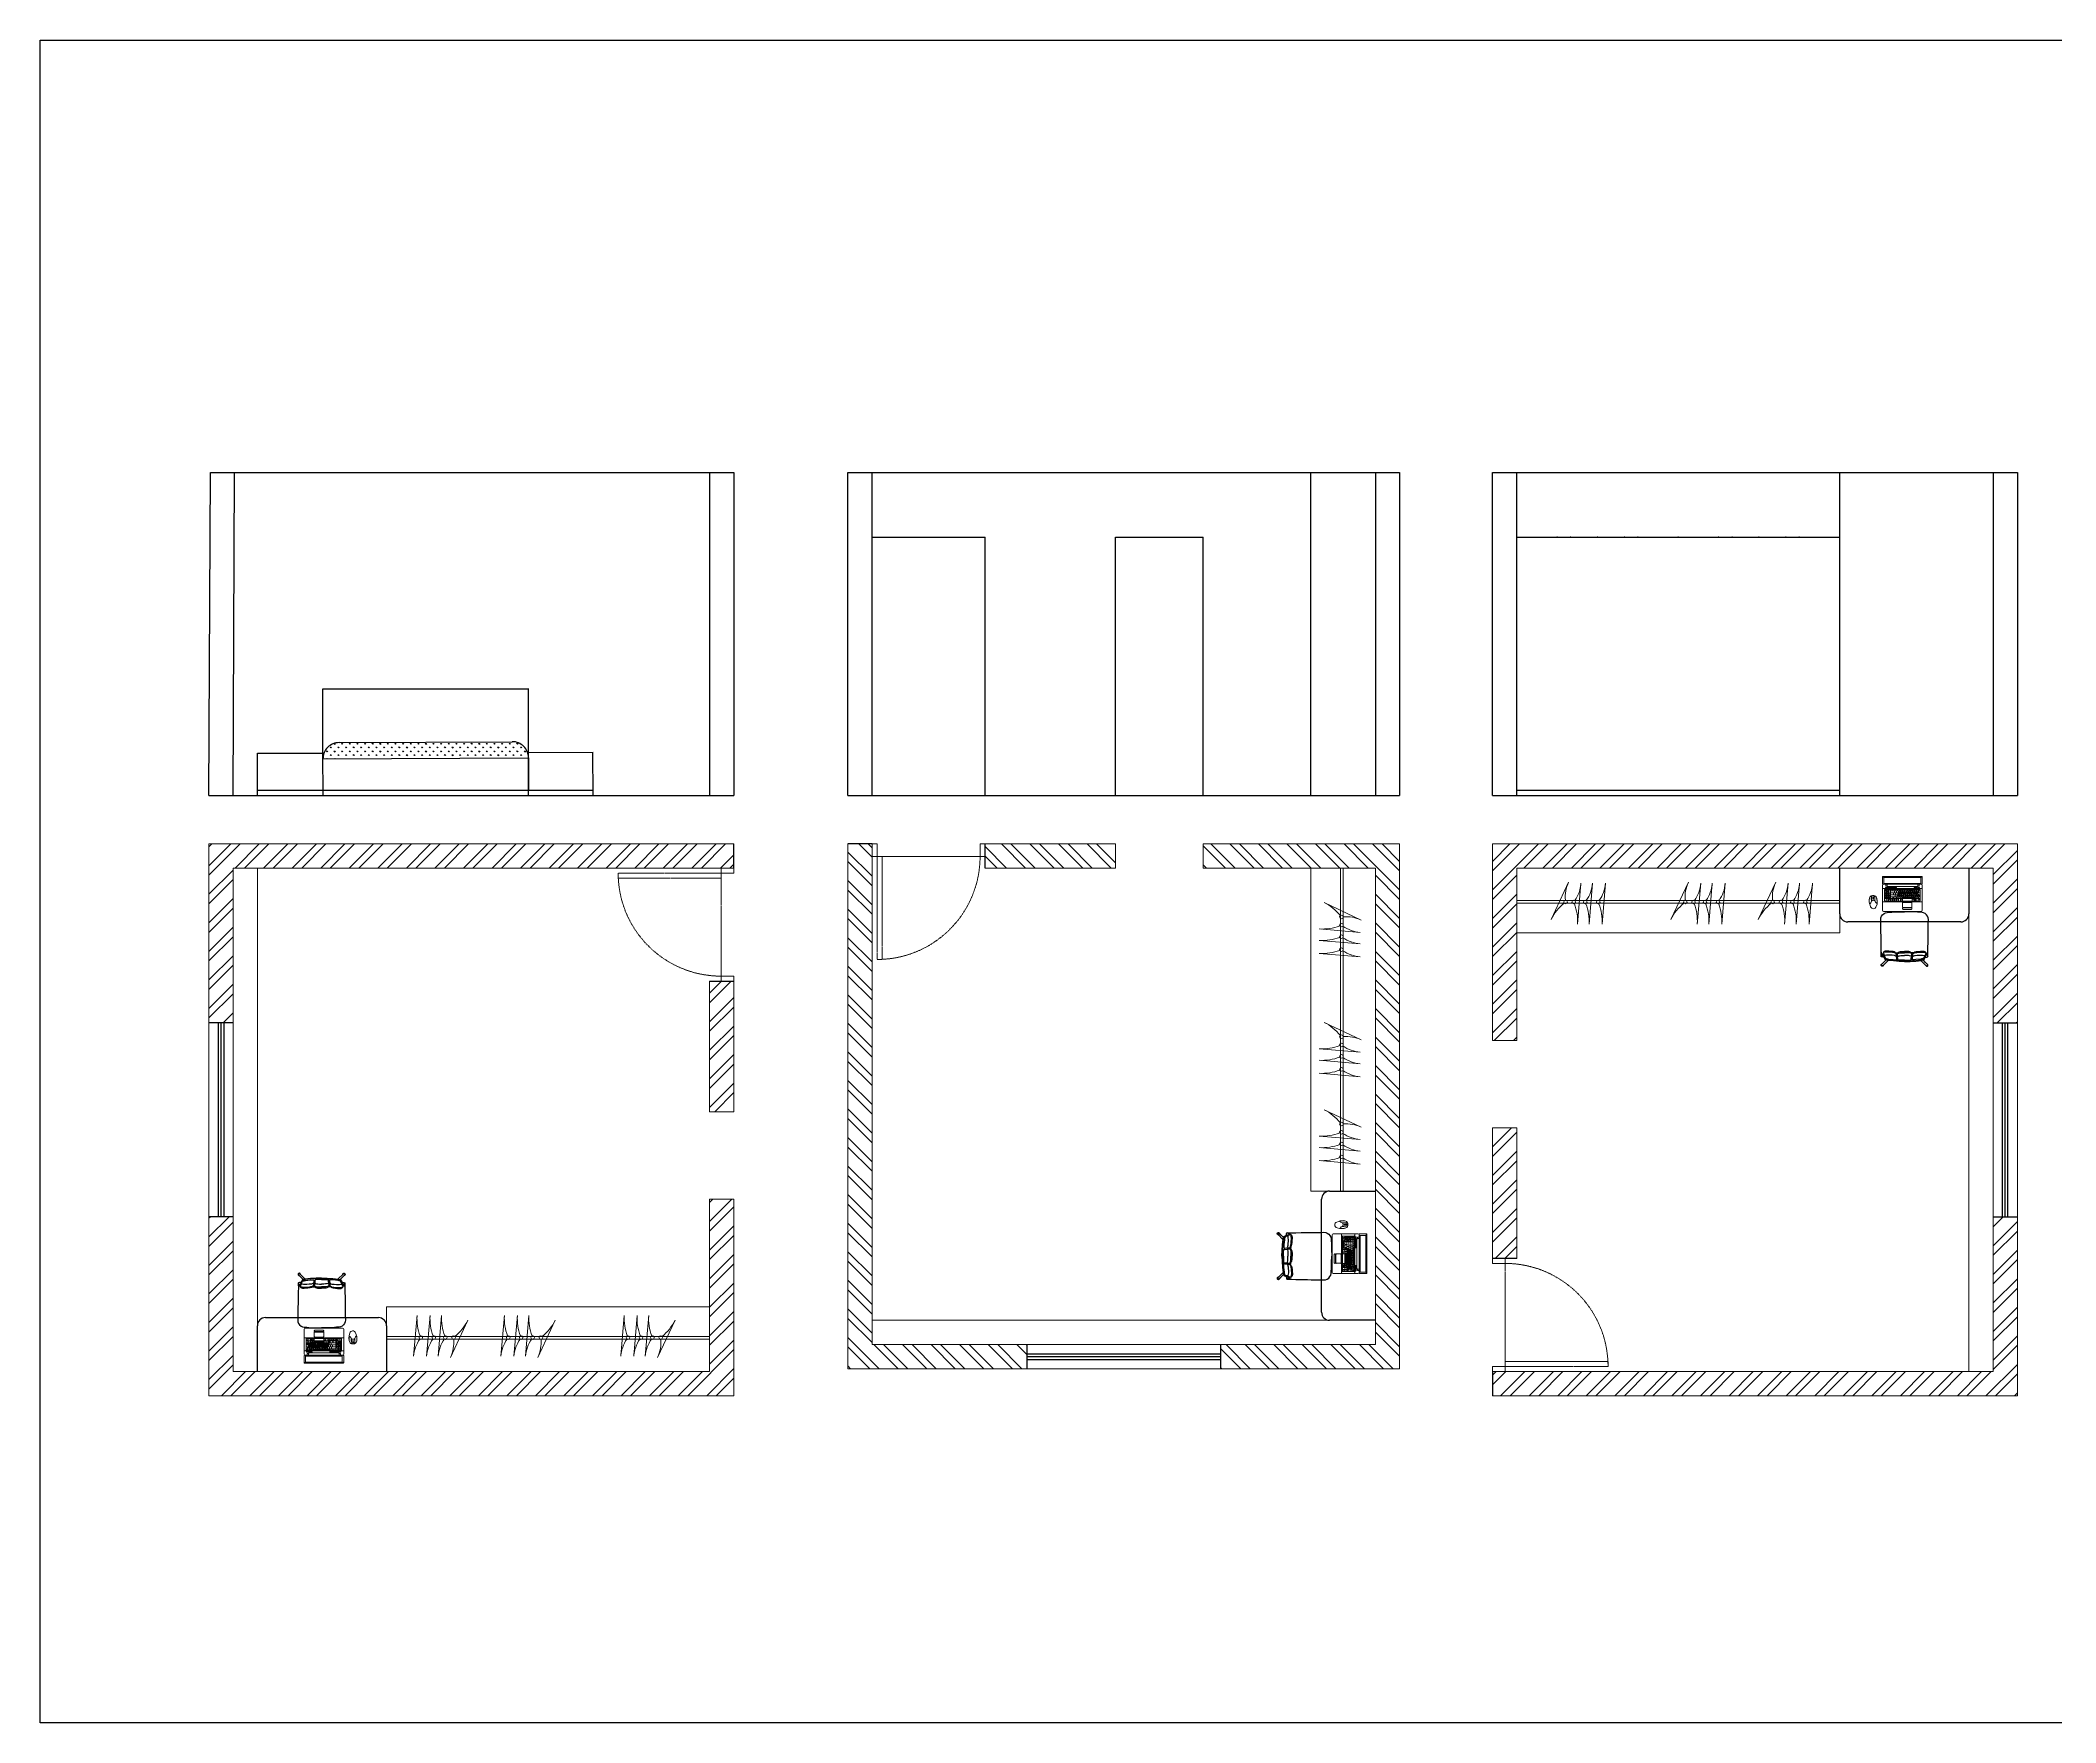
# Model space of a CAD drawing. Header units: inches. Extents: x 213 to 17763, y -4830 to 1802.
# Drawn here: x 16312 to 17061, y -4222 to -3596 of the extents above; entities that cross this region are included whole.
import ezdxf
from ezdxf.enums import TextEntityAlignment as Align

# ---------------------------------------------------------------- set-up
doc = ezdxf.new("R2010")
doc.units = ezdxf.units.IN
doc.header["$MEASUREMENT"] = 0
doc.linetypes.add('DASHED2', pattern=[0.375, 0.25, -0.125])
doc.linetypes.add('HIDDEN', pattern=[0.375, 0.25, -0.125])
for name, color, linetype in [('.', 30, 'Continuous'), ('A-Door-Frame', 1, 'Continuous'), ('A-Door-Swing', 8, 'HIDDEN'), ('IEL-HATCH-002', 7, 'Continuous'), ('line_cad-block.com', 250, 'Continuous')]:
    doc.layers.add(name, color=color, linetype=linetype)
doc.layers.add('Furniture', color=251, linetype='Continuous', lineweight=18)
doc.layers.add('ROD', color=7, linetype='Continuous', lineweight=9)
doc.styles.add('Romand', font='romand.shx', dxfattribs={"bigfont": '@extfont2.shx'})
pattern_1 = [(45, (-10.873, -179.025), (-5.303301, 5.303301), []), (45, (-7.3376, -179.025), (-5.303301, 5.303301), [])]
pattern_2 = [(135, (12896.5, -20476.025), (-5.303301, -5.303301), []), (135, (12896.5, -20472.489), (-5.303301, -5.303301), [])]
pattern_3 = [(225, (33433, -7816.025), (5.303301, -5.303301), []), (225, (33429.4645, -7816.025), (5.303301, -5.303301), [])]

# ---------------------------------------------------------------- blocks, each defined once
blk = doc.blocks.new('laptop_top')
at = {"color": 0, "linetype": 'ByBlock', "lineweight": -2}
for p, q in [((-167, 219), (-167, 9)), ((-167, 192), (167, 192)), ((-151, 91), (-151, 182)), ((149, 174), (-151, 174)), ((-148, 185), (146, 185)), ((-142, 213), (-142, 228)), ((-130, 213), (-142, 213)), ((-138, 201), (-138, 198)), ((-138, 174), (-138, 157)), ((-136, 185), (-136, 174)), ((-130, 213), (-130, 228)), ((-121, 185), (-121, 174)), ((-121, 174), (-121, 157)), ((-107, 185), (-107, 174)), ((-104, 174), (-104, 157)), ((-91, 185), (-91, 174)), ((-87, 174), (-87, 157)), ((-77, 185), (-77, 174)), ((-70, 174), (-70, 157)), ((-63, 185), (-63, 174)), ((-53, 174), (-53, 157)), ((-48, 185), (-48, 174)), ((-36, 174), (-36, 157)), ((-33, 185), (-33, 174)), ((-19, 185), (-19, 174)), ((-19, 174), (-19, 157)), ((-4, 185), (-4, 174)), ((-2, 174), (-2, 157)), ((11, 185), (11, 174)), ((14, 174), (14, 157)), ((26, 185), (26, 174)), ((31, 174), (31, 157)), ((40, 185), (40, 174)), ((48, 174), (48, 157)), ((54, 185), (54, 174)), ((63, 202), (63, 195)), ((65, 174), (65, 157)), ((69, 185), (69, 174)), ((84, 185), (84, 174)), ((99, 185), (99, 87)), ((116, 185), (116, 87)), ((128, 213), (128, 228)), ((139, 213), (128, 213)), ((133, 185), (133, 107)), ((139, 213), (139, 228)), ((149, 182), (149, 91)), ((167, 219), (167, 9)), ((-167, 80), (167, 80)), ((158, 0), (-158, 0)), ((149, 157), (-151, 157)), ((149, 140), (-151, 140)), ((149, 123), (-151, 123)), ((149, 107), (-151, 107)), ((146, 87), (-148, 87)), ((-134, 107), (-134, 87)), ((-130, 157), (-130, 140)), ((-125, 140), (-125, 123)), ((-117, 123), (-117, 107)), ((-117, 107), (-117, 87)), ((-113, 157), (-113, 140)), ((-108, 140), (-108, 123)), ((-100, 123), (-100, 107)), ((-100, 107), (-100, 87)), ((-96, 157), (-96, 140)), ((-91, 140), (-91, 123)), ((-83, 123), (-83, 107)), ((-83, 107), (-83, 87)), ((-81, 37), (-81, 71)), ((-81, 25), (-81, 22)), ((-79, 157), (-79, 140)), ((-77, 75), (-6, 75)), ((-77, 32), (-6, 32)), ((-77, 29), (-6, 29)), ((-77, 17), (-6, 17)), ((-74, 140), (-74, 123)), ((-66, 123), (-66, 107)), ((-62, 157), (-62, 140)), ((-57, 140), (-57, 123)), ((-49, 123), (-49, 107)), ((-45, 157), (-45, 140)), ((-40, 140), (-40, 123)), ((-32, 123), (-32, 107)), ((-28, 157), (-28, 140)), ((-23, 140), (-23, 123)), ((-15, 123), (-15, 107)), ((-11, 157), (-11, 140)), ((-6, 140), (-6, 123)), ((-2, 107), (-2, 87)), ((-1, 71), (-1, 37)), ((-1, 25), (-1, 22)), ((2, 123), (2, 107)), ((6, 157), (6, 140)), ((10, 140), (10, 123)), ((15, 107), (15, 87)), ((19, 123), (19, 107)), ((23, 157), (23, 140)), ((27, 140), (27, 123)), ((32, 107), (32, 87)), ((35, 123), (35, 107)), ((39, 157), (39, 140)), ((44, 140), (44, 123)), ((49, 107), (49, 87)), ((49, 97), (99, 97)), ((52, 123), (52, 107)), ((56, 157), (56, 140)), ((61, 140), (61, 123)), ((66, 107), (66, 87)), ((73, 157), (73, 140)), ((82, 107), (82, 87))]:
    blk.add_line(p, q, dxfattribs=at)
for points in [[(-167, 231), (-167, 291)], [(-161, 294), (161, 294)], [(161, 288), (-161, 288)], [(161, 228), (-161, 228)], [(155, 236), (-155, 236)], [(-124, 209), (122, 209)], [(167, 291), (167, 231)]]:
    blk.add_lwpolyline(points, dxfattribs=at)
for points in [[(-155, 285), (-155, 234), (155, 234), (155, 285), (-155, 285)], [(37, 130), (35, 134), (35, 130), (34, 130), (34, 134), (37, 130), (37, 134), (37, 134), (37, 130)], [(35, 135), (35, 135), (35, 135), (36, 135), (37, 135), (37, 135), (37, 135), (37, 134), (36, 134), (35, 135), (35, 135), (35, 135), (35, 135)]]:
    blk.add_lwpolyline(points, close=True, dxfattribs=at)
for points in [[(-144, 202), (-133, 202, -0.414214), (-130, 199), (-130, 198, -0.414214), (-133, 195), (-144, 195, -0.414214), (-146, 198), (-146, 199, -0.414214)], [(-124, 202), (-101, 202, -0.414214), (-100, 200), (-100, 200, -0.414214), (-101, 199), (-124, 199, -0.414214), (-125, 200), (-125, 200, -0.414214)], [(-124, 198), (-101, 198, -0.414214), (-100, 196), (-100, 196, -0.414214), (-101, 195), (-124, 195, -0.414214), (-125, 196), (-125, 196, -0.414214)], [(52, 202), (92, 202, -0.414214), (95, 199), (95, 198, -0.414214), (92, 195), (52, 195, -0.414214), (49, 198), (49, 199, -0.414214)], [(99, 202), (123, 202, -0.414214), (124, 200), (124, 200, -0.414214), (123, 199), (99, 199, -0.414214), (98, 200), (98, 200, -0.414214)], [(99, 198), (123, 198, -0.414214), (124, 196), (124, 196, -0.414214), (123, 195), (99, 195, -0.414214), (98, 196), (98, 196, -0.414214)], [(129, 202), (140, 202, -0.414214), (143, 199), (143, 198, -0.414214), (140, 195), (129, 195, -0.414214), (126, 198), (126, 199, -0.414214)], [(-108, 98, 0.301668), (-112, 98), (-114, 94, -0.301668), (-109, 94)], [(-107, 102, 0.301668), (-111, 102), (-112, 99, -0.301668), (-108, 98)], [(-104, 97, -0.279065), (-108, 97), (-109, 94, 0.279065), (-105, 93)], [(-102, 101, -0.279065), (-107, 102), (-108, 98, 0.279065), (-104, 98)]]:
    blk.add_lwpolyline(points, format="xyb", close=True, dxfattribs=at)
for points, format in [([(-130, 213, 0.381204), (-124, 209, -0.067107)], "xyb"), ([(76, 202, -0.414214), (78, 199), (78, 198, -0.414214), (76, 195)], "xyb"), ([(128, 213, -0.381204), (122, 209, 0.067107)], "xyb"), ([(-132, 153, 0.445, 0.445, 0), (-136, 153, 3.56, 0, 0), (-140, 153, 0, 0, 0)], "xyseb"), ([(-140, 145, 0.445, 0.445, 0), (-135, 145, 3.56, 0, 0), (-132, 145, 0, 0, 0)], "xyseb"), ([(-133, 115), (-133, 110, -0.414214), (-133, 110), (-135, 110, -0.414214), (-135, 110), (-135, 115), (-137, 115, -0.606815), (-137, 116), (-134, 120, -0.520567), (-134, 120), (-130, 116, -0.606815), (-131, 115), (-133, 115)], "xyb"), ([(60, 92, 0.312, 0.312, 0), (57, 92, 2.49, 0, 0), (55, 92, 0, 0, 0)], "xyseb"), ([(83, 166, 0.89, 0.89, 0), (76, 166, 2.67, 0, 0), (71, 166, 0, 0, 0)], "xyseb"), ([(82, 137, 0.89, 0.89, 0), (82, 130, 0.89, 0.89, 0), (76, 130, 3.56, 0, 0), (71, 130, 0, 0, 0)], "xyseb"), ([(76, 115), (76, 110, -0.414214), (76, 110), (75, 110, -0.414214), (75, 110), (75, 115), (72, 115, -0.606815), (72, 116), (75, 120, -0.520567), (76, 120), (79, 116, -0.606815), (79, 115), (76, 115)], "xyb"), ([(74, 99, 0.312, 0.312, 0), (74, 102, 2.49, 0, 0), (74, 105, 0, 0, 0)], "xyseb"), ([(74, 94, 0.312, 0.312, 0), (74, 91, 2.49, 0, 0), (74, 89, 0, 0, 0)], "xyseb"), ([(88, 92, 0.312, 0.312, 0), (91, 92, 2.49, 0, 0), (93, 92, 0, 0, 0)], "xyseb")]:
    blk.add_lwpolyline(points, format=format, dxfattribs=at)
at = {"color": 0, "linetype": 'ByBlock', "lineweight": -2, "const_width": 0.445}
for points in [[(-140, 151), (-140, 155)], [(-132, 143), (-132, 147)]]:
    blk.add_lwpolyline(points, dxfattribs=at)
at = {"color": 0, "linetype": 'ByBlock', "lineweight": -2}
blk.add_circle((-138, 198), 1.38, dxfattribs=at)
for centre, radius, start, end in [((-158, 219), 8.9, 90, 180), ((-148, 182), 3.56, 90, 180), ((146, 182), 3.56, 0, 90), ((158, 219), 8.9, 0, 90), ((-158, 9), 8.9, 180, 270), ((-148, 91), 3.56, 180, 270), ((-77, 71), 4.45, 90, 180), ((-77, 37), 4.45, 180, 270), ((-77, 25), 4.45, 90, 180), ((-77, 22), 4.45, 180, 270), ((-6, 71), 4.45, 0, 90), ((-6, 37), 4.45, 270, 0), ((-6, 25), 4.45, 0, 90), ((-6, 22), 4.45, 270, 0), ((146, 91), 3.56, 270, 0), ((158, 9), 8.9, 270, 0)]:
    blk.add_arc(centre, radius, start, end, dxfattribs=at)
for centre, major_axis, start_param, end_param in [((-161, 291), (6.23, 0), 1.570796, 3.141593), ((-161, 285), (6.23, 0), 1.570796, 3.141593), ((-161, 231), (-6.23, 0), 0, 1.570796), ((161, 291), (-6.23, 0), 3.141593, 4.712389), ((161, 285), (-6.23, 0), 3.141593, 4.712389)]:
    blk.add_ellipse(centre, major_axis=major_axis, ratio=0.5, start_param=start_param, end_param=end_param, dxfattribs=at)
at = {"color": 0, "linetype": 'ByBlock', "lineweight": -2, "extrusion": (0, 0, -1)}
blk.add_ellipse((161, 231), major_axis=(6.23, 0), ratio=0.5, start_param=0, end_param=1.570796, dxfattribs=at)
at = {"color": 0, "linetype": 'ByBlock', "lineweight": -2, "style": 'Romand'}
for s, height, p in [('Esc', 3.56, (-149, 182)), ('F1', 3.12, (-119, 182)), ('F2', 3.12, (-105, 182)), ('F3', 3.12, (-89, 182)), ('F4', 3.12, (-75, 182)), ('F5', 3.12, (-61, 182)), ('F6', 3.12, (-46, 182)), ('F7', 3.12, (-31, 182)), ('F8', 3.12, (-17, 182)), ('F9', 3.12, (-2, 182)), ('F10', 3.12, (13, 182)), ('F11', 3.12, (28, 182)), ('F12', 3.12, (42, 182))]:
    blk.add_text(s, height=height, dxfattribs=at).set_placement(p, align=Align.MIDDLE_LEFT)
for s, height, p in [('/', 4.45, (124, 180)), ('*', 4.45, (141, 180)), ('Cap Lock', 3.12, (-138, 132)), ('Ctrl', 3.12, (-142, 98)), ('1', 4.45, (-129, 163)), ('Q', 4.45, (-121, 149)), ('A', 4.45, (-116, 132)), ('2', 4.45, (-112, 163)), ('Z', 4.45, (-108, 115)), ('W', 4.45, (-104, 149)), ('S', 4.45, (-99, 132)), ('3', 4.45, (-95, 163)), ('Alt', 3.12, (-91, 98)), ('X', 4.45, (-91, 115)), ('E', 4.45, (-87, 149)), ('D', 4.45, (-82, 132)), ('4', 4.45, (-79, 163)), ('C', 4.45, (-74, 115)), ('R', 4.45, (-70, 149)), ('F', 4.45, (-66, 132)), ('5', 4.45, (-62, 163)), ('V', 4.45, (-58, 115)), ('T', 4.45, (-53, 149)), ('G', 4.45, (-49, 132)), ('6', 4.45, (-45, 163)), ('B', 4.45, (-41, 115)), ('Y', 4.45, (-37, 149)), ('H', 4.45, (-32, 132)), ('7', 4.45, (-28, 163)), ('N', 4.45, (-24, 115)), ('U', 4.45, (-20, 149)), ('J', 4.45, (-15, 132)), ('8', 4.45, (-11, 163)), ('M', 4.45, (-7, 115)), ('I', 4.45, (-3, 149)), ('K', 4.45, (2, 132)), ('Alt', 3.12, (6, 98)), ('9', 4.45, (6, 163)), (',', 4.45, (10, 115)), ('O', 4.45, (14, 149)), ('L', 4.45, (19, 132)), ('0', 4.45, (23, 163)), ('.', 4.45, (27, 115)), ('P', 4.45, (31, 149)), ('Ctrl', 3.12, (40, 98)), ('-', 4.45, (44, 115)), ('7', 4.45, (107, 149)), ('4', 4.45, (107, 132)), ('1', 4.45, (107, 115)), ('0', 4.45, (107, 98)), ('.', 4.45, (107, 166)), ('+', 4.45, (124, 166)), ('8', 4.45, (124, 149)), ('5', 4.45, (124, 132)), ('2', 4.45, (124, 115)), ('Enter', 3.12, (133, 97)), ('-', 4.45, (141, 166)), ('9', 4.45, (141, 149)), ('6', 4.45, (141, 132)), ('3', 4.45, (141, 115))]:
    blk.add_text(s, height=height, dxfattribs=at).set_placement(p, align=Align.MIDDLE_CENTER)
blk = doc.blocks.new('98UYTFRD')
at = {"color": 0}
for p, q in [((16407, -3892), (16449, -3892)), ((16404, -3912), (16404, -3895)), ((16452, -3895), (16452, -3912))]:
    blk.add_line(p, q, dxfattribs=at)
at = {"color": 0, "lineweight": 9}
for points in [[(16439.65, -3901.77, -0.241004), (16438.49, -3901.36, -0.217003), (16438.4, -3897.76, -0.752527), (16440.5, -3897.66, -0.115399), (16441.01, -3900.1, -0.099122), (16440.76, -3901.25, -0.240483), (16439.65, -3901.77)], [(16439.18, -3901.75, -0.055019), (16438.96, -3900.97, -0.050601), (16438.91, -3900.24, 0.084687), (16438.87, -3899.76, 0.175899), (16438.35, -3898.99, 0.569307), (16438.1, -3899.09, 0.064428), (16438.11, -3900.12, 0.081238), (16438.49, -3901.36, 0.150456), (16439.18, -3901.75)], [(16440.04, -3901.72, 0.141108), (16440.12, -3900.21, -0.211379), (16440.21, -3899.75, -0.412702), (16438.87, -3899.76, -0.176997), (16438.99, -3900.27, 0.141094), (16439.22, -3901.76, 0.080592), (16439.65, -3901.77, 0.075205), (16440.04, -3901.72)], [(16439.43, -3900.69), (16439.47, -3901.3, 0.837339), (16439.69, -3901.25), (16439.66, -3900.55, 1), (16439.43, -3900.56)], [(16440.1, -3901.7, 0.071754), (16440.26, -3900.74, 0.043169), (16440.22, -3900.11, -0.269309), (16440.71, -3898.85, -0.36617), (16440.91, -3898.91, -0.160325), (16440.76, -3901.25, -0.150096), (16440.11, -3901.7)]]:
    blk.add_lwpolyline(points, format="xyb", close=True, dxfattribs=at)
at = {"color": 0}
for centre, start, end in [((16407, -3895), 90, 180), ((16449, -3895), 0, 90)]:
    blk.add_arc(centre, 3, start, end, dxfattribs=at)
at = {"layer": 'line_cad-block.com', "color": 0}
for points in [[(16420.1, -3875.99), (16420.05, -3875.92), (16419.96, -3875.76), (16419.89, -3875.65), (16419.79, -3875.57), (16419.66, -3875.53), (16419.53, -3875.53), (16419.41, -3875.57), (16419.3, -3875.65), (16419.23, -3875.75), (16419.19, -3875.88), (16419.19, -3876.02), (16419.23, -3876.13), (16419.3, -3876.24), (16419.44, -3876.32), (16419.62, -3876.43)], [(16421.82, -3877.71), (16419.83, -3875.72), (16419.71, -3875.64), (16419.64, -3875.62), (16419.54, -3875.62), (16419.47, -3875.65), (16419.37, -3875.72), (16419.31, -3875.8), (16419.27, -3875.89), (16419.28, -3875.98), (16419.3, -3876.08), (16419.35, -3876.16), (16420.06, -3876.87), (16421.03, -3877.87)], [(16427.89, -3877.29), (16425.82, -3877.34), (16423.75, -3877.48), (16421.69, -3877.73), (16421.33, -3877.79), (16421.01, -3877.87), (16420.76, -3877.95), (16420.62, -3878.03), (16420.5, -3878.27), (16419.86, -3879.86), (16419.79, -3879.98), (16419.71, -3880.01), (16419.66, -3879.98), (16419.59, -3879.82), (16419.45, -3879.48), (16419.37, -3879.29), (16419.27, -3879.08)], [(16427.89, -3877.44), (16425.83, -3877.51), (16423.77, -3877.65), (16421.72, -3877.88), (16421.5, -3877.91), (16421.23, -3877.97), (16421.05, -3878.02), (16420.87, -3878.06), (16420.71, -3878.14), (16420.63, -3878.25), (16420.51, -3878.54), (16419.91, -3879.93), (16419.73, -3880.23), (16419.65, -3880.2), (16419.32, -3879.51)], [(16424.9, -3877.92), (16424.97, -3877.95), (16425, -3878), (16424.97, -3878.4), (16424.89, -3879.22), (16424.65, -3879.33), (16424.43, -3879.42), (16424.11, -3879.52), (16423.97, -3879.55), (16423.25, -3879.63), (16422.42, -3879.67), (16421.7, -3879.67), (16421.2, -3879.64), (16420.59, -3879.53), (16420.41, -3879.5), (16420.4, -3879.49), (16420.47, -3879.27), (16420.69, -3878.63), (16420.74, -3878.54), (16420.82, -3878.48), (16421.06, -3878.37), (16421.4, -3878.27), (16421.6, -3878.23), (16421.84, -3878.18), (16423.65, -3878.02), (16424.26, -3877.97), (16424.9, -3877.92)], [(16427.89, -3877.81), (16425.49, -3877.86), (16425.47, -3877.91), (16425.44, -3877.97), (16425.41, -3878.35), (16425.3, -3879.17), (16425.33, -3879.22), (16425.41, -3879.25), (16425.58, -3879.3), (16426.04, -3879.44), (16426.47, -3879.49), (16427.06, -3879.52), (16427.89, -3879.52)], [(16427.88, -3877.44), (16429.95, -3877.51), (16432.01, -3877.66), (16434.06, -3877.88), (16434.28, -3877.92), (16434.54, -3877.98), (16434.73, -3878.02), (16434.91, -3878.07), (16435.06, -3878.15), (16435.15, -3878.26), (16435.26, -3878.55), (16435.86, -3879.94), (16436.04, -3880.24), (16436.12, -3880.21), (16436.45, -3879.53)], [(16427.89, -3877.81), (16430.28, -3877.86), (16430.31, -3877.91), (16430.34, -3877.97), (16430.37, -3878.36), (16430.47, -3879.17), (16430.44, -3879.22), (16430.37, -3879.25), (16430.19, -3879.31), (16429.73, -3879.44), (16429.31, -3879.49), (16428.71, -3879.52), (16427.88, -3879.52)], [(16427.89, -3877.29), (16429.96, -3877.34), (16432.03, -3877.49), (16434.09, -3877.73), (16434.45, -3877.8), (16434.77, -3877.88), (16435.01, -3877.96), (16435.15, -3878.04), (16435.27, -3878.28), (16435.91, -3879.87), (16435.98, -3879.99), (16436.06, -3880.02), (16436.11, -3879.99), (16436.18, -3879.83), (16436.32, -3879.49), (16436.4, -3879.3), (16436.51, -3879.09)], [(16430.88, -3877.93), (16430.81, -3877.96), (16430.78, -3878.01), (16430.8, -3878.4), (16430.89, -3879.22), (16431.13, -3879.33), (16431.34, -3879.43), (16431.67, -3879.53), (16431.8, -3879.56), (16432.52, -3879.63), (16433.36, -3879.68), (16434.08, -3879.68), (16434.58, -3879.65), (16435.18, -3879.54), (16435.37, -3879.51), (16435.37, -3879.5), (16435.3, -3879.28), (16435.08, -3878.64), (16435.03, -3878.55), (16434.95, -3878.49), (16434.72, -3878.38), (16434.37, -3878.28), (16434.17, -3878.24), (16433.93, -3878.19), (16432.13, -3878.02), (16431.51, -3877.98), (16430.88, -3877.93)], [(16433.96, -3877.72), (16435.95, -3875.73), (16436.07, -3875.65), (16436.14, -3875.63), (16436.24, -3875.63), (16436.31, -3875.66), (16436.41, -3875.73), (16436.47, -3875.81), (16436.51, -3875.9), (16436.5, -3875.99), (16436.48, -3876.09), (16436.42, -3876.17), (16435.72, -3876.88), (16434.75, -3877.87)], [(16435.67, -3876), (16435.73, -3875.93), (16435.82, -3875.77), (16435.88, -3875.66), (16435.99, -3875.58), (16436.11, -3875.54), (16436.25, -3875.54), (16436.37, -3875.58), (16436.48, -3875.66), (16436.55, -3875.76), (16436.59, -3875.89), (16436.58, -3876.03), (16436.55, -3876.14), (16436.47, -3876.25), (16436.34, -3876.33), (16436.16, -3876.44)], [(16419.57, -3880.02), (16419.41, -3880.09), (16419.36, -3880.3), (16419.31, -3880.48), (16419.24, -3880.93), (16419.21, -3882.47), (16419.18, -3884.41), (16419.12, -3886.8), (16419.09, -3888.13), (16419.09, -3889.73), (16419.08, -3891.57), (16419.03, -3892.87), (16419.1, -3893.53), (16419.33, -3894.13), (16419.7, -3894.66), (16420.25, -3895.13), (16420.8, -3895.4), (16421.41, -3895.53), (16422.34, -3895.59), (16423.12, -3895.65), (16425.51, -3895.75), (16427.88, -3895.79)], [(16419.27, -3879.08), (16419.25, -3879.07), (16419.24, -3879.09), (16419.23, -3879.39), (16419.23, -3879.62), (16419.23, -3879.74), (16419.24, -3880.88)], [(16419.32, -3879.51), (16419.3, -3879.51), (16419.3, -3879.51), (16419.27, -3879.54), (16419.25, -3879.58), (16419.23, -3880.01)], [(16420.29, -3878.84), (16419.9, -3878.92), (16419.68, -3878.97), (16419.25, -3879.07)], [(16424.69, -3879.31), (16424.77, -3879.31), (16424.86, -3879.31), (16424.89, -3879.32), (16424.87, -3879.48), (16424.86, -3879.6), (16424.83, -3879.77), (16424.82, -3879.89), (16424.79, -3880.06), (16424.77, -3880.23), (16424.76, -3880.25), (16424.57, -3880.36), (16424.39, -3880.42), (16424.27, -3880.5), (16423.71, -3880.62), (16423.34, -3880.68), (16422.34, -3880.75), (16421.64, -3880.79), (16421.24, -3880.79), (16420.6, -3880.74), (16420.42, -3880.7), (16420.03, -3880.59), (16419.95, -3880.56), (16420.05, -3880.33), (16420.17, -3879.96), (16420.3, -3879.63), (16420.35, -3879.51), (16420.45, -3879.34)], [(16424.76, -3880.25), (16424.65, -3880.39), (16424.39, -3880.63), (16424.07, -3880.84), (16423.63, -3880.98), (16422.78, -3881.06), (16422.03, -3881.11), (16421.43, -3881.16), (16420.91, -3881.16), (16420.69, -3881.11), (16420.49, -3881.04), (16420.31, -3880.96), (16420.19, -3880.85), (16420.07, -3880.73), (16419.99, -3880.62), (16419.97, -3880.57)], [(16424.56, -3880.53), (16425, -3880.51)], [(16425, -3880.51), (16425.08, -3880.51), (16425.24, -3880.55), (16425.51, -3880.65)], [(16425.56, -3879.3), (16425.42, -3879.29), (16425.32, -3879.3), (16425.29, -3879.31), (16425.27, -3879.42), (16425.25, -3879.58), (16425.21, -3879.83), (16425.19, -3880.02), (16425.16, -3880.23), (16425.72, -3880.45), (16426.24, -3880.53), (16427.89, -3880.58)], [(16425.16, -3880.23), (16425.52, -3880.67), (16425.67, -3880.77), (16425.94, -3880.92), (16426.32, -3881.01), (16426.6, -3881.05), (16426.78, -3881.06), (16427.89, -3881.06)], [(16436.21, -3880.03), (16436.36, -3880.1), (16436.42, -3880.31), (16436.46, -3880.49), (16436.53, -3880.94), (16436.56, -3882.48), (16436.59, -3884.42), (16436.64, -3886.81), (16436.67, -3888.14), (16436.67, -3889.74), (16436.68, -3891.58), (16436.73, -3892.88), (16436.66, -3893.54), (16436.43, -3894.14), (16436.06, -3894.67), (16435.5, -3895.14), (16434.95, -3895.4), (16434.35, -3895.53), (16433.41, -3895.6), (16432.63, -3895.65), (16430.25, -3895.75), (16427.88, -3895.79)], [(16430.21, -3879.3), (16430.36, -3879.29), (16430.45, -3879.3), (16430.49, -3879.31), (16430.51, -3879.43), (16430.53, -3879.58), (16430.56, -3879.83), (16430.58, -3880.02), (16430.62, -3880.23), (16430.06, -3880.45), (16429.53, -3880.53), (16427.89, -3880.58)], [(16430.62, -3880.23), (16430.26, -3880.67), (16430.11, -3880.78), (16429.84, -3880.92), (16429.46, -3881.01), (16429.17, -3881.05), (16428.99, -3881.06), (16427.89, -3881.06)], [(16430.77, -3880.51), (16430.69, -3880.51), (16430.54, -3880.55), (16430.27, -3880.65)], [(16431.22, -3880.53), (16430.77, -3880.51)], [(16431.08, -3879.31), (16431, -3879.31), (16430.92, -3879.31), (16430.88, -3879.33), (16430.9, -3879.49), (16430.92, -3879.6), (16430.94, -3879.78), (16430.96, -3879.89), (16430.98, -3880.06), (16431.01, -3880.23), (16431.01, -3880.26), (16431.2, -3880.36), (16431.38, -3880.43), (16431.51, -3880.5), (16432.07, -3880.63), (16432.43, -3880.68), (16433.43, -3880.76), (16434.13, -3880.79), (16434.53, -3880.79), (16435.17, -3880.75), (16435.36, -3880.71), (16435.75, -3880.6), (16435.83, -3880.57), (16435.72, -3880.34), (16435.6, -3879.97), (16435.47, -3879.64), (16435.43, -3879.52), (16435.33, -3879.35)], [(16431.01, -3880.26), (16431.12, -3880.4), (16431.38, -3880.63), (16431.71, -3880.84), (16432.15, -3880.98), (16432.99, -3881.06), (16433.74, -3881.12), (16434.34, -3881.17), (16434.86, -3881.16), (16435.09, -3881.12), (16435.28, -3881.05), (16435.46, -3880.97), (16435.59, -3880.86), (16435.7, -3880.74), (16435.78, -3880.63), (16435.8, -3880.58)], [(16435.49, -3878.85), (16435.88, -3878.93), (16436.1, -3878.98), (16436.52, -3879.08)], [(16436.45, -3879.53), (16436.48, -3879.53), (16436.48, -3879.53), (16436.51, -3879.55), (16436.52, -3879.59), (16436.55, -3880.02)], [(16436.51, -3879.09), (16436.53, -3879.09), (16436.53, -3879.1), (16436.54, -3879.4), (16436.55, -3879.63), (16436.55, -3879.75), (16436.53, -3880.89)]]:
    blk.add_lwpolyline(points, dxfattribs=at)
at = {"color": 0, "lineweight": 9, "xscale": -0.044059898217101, "yscale": 0.044059898217101, "zscale": 0.044059898217101, "rotation": 180}
blk.add_blockref('laptop_top', (16428.74, -3895.93), dxfattribs=at)

msp = doc.modelspace()

# ---------------------------------------------------------------- hatches: boundary and pattern name
at = {"layer": 'IEL-HATCH-002', "true_color": 0x939598, "transparency": 33554687}
h = msp.add_hatch(dxfattribs=at)
h.set_pattern_fill('GRASS', color=252, scale=2)
h.paths.add_polyline_path([(16487.86, -3857.06), (16423.48, -3857.4, 0.414214), (16417.52, -3863.43), (16493.89, -3863.03, 0.414214)])
at = {"layer": 'IEL-HATCH-002', "true_color": 0xed1f24, "transparency": 33554687}
h = msp.add_hatch(dxfattribs=at)
h.set_pattern_fill('ANSI32', color=240, scale=20)
h.set_pattern_definition(pattern_1)
h.paths.add_polyline_path([(16570.13, -3895.02), (16375.13, -3895.02), (16375.13, -3961.52), (16384.13, -3961.52), (16384.13, -3904.02), (16570, -3904.02), (16570.13, -3903.9)])
h = msp.add_hatch(dxfattribs=at)
h.set_pattern_fill('ANSI32', color=240, scale=20, angle=90)
h.set_pattern_definition(pattern_2)
h.paths.add_polyline_path([(16612.5, -3895.02), (16612.5, -4090.02), (16679, -4090.02), (16679, -4081.02), (16621.5, -4081.02), (16621.5, -3895.15), (16621.38, -3895.02)])
h = msp.add_hatch(dxfattribs=at)
h.set_pattern_fill('ANSI32', color=240, scale=20, angle=90)
h.set_pattern_definition(pattern_2)
h.paths.add_polyline_path([(16751, -4081.02), (16751, -4090.02), (16817.5, -4090.02), (16817.5, -3895.02), (16744.5, -3895.02), (16744.5, -3904.02), (16808.5, -3904.02), (16808.5, -4081.02)])
h.paths.add_polyline_path([(16663.5, -3895.02), (16663.5, -3904.02), (16671.5, -3904.02), (16712, -3904.02), (16712, -3895.02)])
h = msp.add_hatch(dxfattribs=at)
h.set_pattern_fill('ANSI32', color=240, scale=20, angle=180)
h.set_pattern_definition(pattern_3)
h.paths.add_polyline_path([(17038, -3961.52), (17047, -3961.52), (17047, -3895.02), (16852, -3895.02), (16852, -3968.02), (16861, -3968.02), (16861, -3904.02), (17038, -3904.02)])
h.paths.add_polyline_path([(16852, -4049.02), (16861, -4049.02), (16861, -4041.02), (16861, -4000.52), (16852, -4000.52)])
h = msp.add_hatch(dxfattribs=at)
h.set_pattern_fill('ANSI32', color=240, scale=20)
h.set_pattern_definition(pattern_1)
h.paths.add_polyline_path([(16384.13, -4033.52), (16375.13, -4033.52), (16375.13, -4100.02), (16570.13, -4100.02), (16570.13, -4027.02), (16561.13, -4027.02), (16561.13, -4091.02), (16384.13, -4091.02)])
h.paths.add_polyline_path([(16570.13, -3946.02), (16561.13, -3946.02), (16561.13, -3954.02), (16561.13, -3994.52), (16570.13, -3994.52)])
h = msp.add_hatch(dxfattribs=at)
h.set_pattern_fill('ANSI32', color=240, scale=20, angle=180)
h.set_pattern_definition(pattern_3)
h.paths.add_polyline_path([(16852, -4100.02), (17047, -4100.02), (17047, -4033.52), (17038, -4033.52), (17038, -4091.02), (16852.12, -4091.02), (16852, -4091.15)])

# ---------------------------------------------------------------- linework, layer by layer
at = {"layer": '.', "color": 0, "linetype": 'Continuous'}
for p, q in [((16621.5, -3895.15), (16621.38, -3895.02)), ((16570, -3904.02), (16570.13, -3903.9)), ((16852.12, -4091.02), (16852, -4091.15))]:
    msp.add_line(p, q, dxfattribs=at)
for p, q in [((16375.13, -3876.99), (16375.67, -3757.03)), ((16375.67, -3757.03), (16570.13, -3757.03)), ((16384.13, -3877.03), (16384.67, -3757.07)), ((16561.13, -3757.03), (16561.13, -3877.02)), ((16570.13, -3757.03), (16570.13, -3877.02)), ((16612.5, -3877.02), (16612.5, -3757.02)), ((16612.5, -3757.02), (16817.5, -3757.02)), ((16621.5, -3877.02), (16621.5, -3757.02)), ((16784.5, -3877.02), (16784.5, -3757.02)), ((16808.5, -3757.02), (16808.5, -3877.02)), ((16817.5, -3757.02), (16817.5, -3877.02)), ((16852, -3877.02), (16852, -3757.02)), ((16852, -3757.02), (17047, -3757.02)), ((16861, -3877.02), (16861, -3757.02)), ((16981, -3877.02), (16981, -3757.02)), ((17038, -3757.02), (17038, -3877.02)), ((17047, -3757.02), (17047, -3877.02)), ((16621.5, -3781.02), (16663.5, -3781.02)), ((16663.5, -3877.02), (16663.5, -3781.02)), ((16712, -3877.02), (16712, -3781.02)), ((16712, -3781.02), (16744.5, -3781.02)), ((16744.5, -3877.02), (16744.5, -3781.02)), ((16861, -3781.02), (16981, -3781.02)), ((16417.5, -3861.43), (16417.5, -3837.43)), ((16417.5, -3837.43), (16493.94, -3837.43)), ((16493.89, -3877.01), (16493.89, -3837.43)), ((16393.13, -3861.29), (16417.5, -3861.29)), ((16393.13, -3877.03), (16393.13, -3861.29)), ((16417.59, -3876.99), (16417.5, -3861.43)), ((16417.52, -3863.43), (16493.89, -3863.03)), ((16423.48, -3857.4), (16487.86, -3857.06)), ((16493.89, -3861.03), (16517.9, -3860.9)), ((16493.89, -3863.03), (16493.89, -3875.03)), ((16517.89, -3877.03), (16517.8, -3860.9)), ((16375.13, -3876.99), (16570.13, -3877.03)), ((16393.13, -3875.03), (16517.88, -3875.03)), ((16612.5, -3877.02), (16817.5, -3877.02)), ((16852, -3877.02), (17047, -3877.02)), ((16861, -3875.02), (16981, -3875.02))]:
    msp.add_line(p, q)
at = {"color": 0}
for p, q in [((16570.13, -3904.02), (16570.13, -3895.02)), ((16621.5, -3895.02), (16612.5, -3895.02)), ((16663.5, -3904.02), (16663.5, -3895.02)), ((16561.13, -3946.02), (16570.13, -3946.02)), ((16861, -4049.02), (16852, -4049.02)), ((16852, -4091.02), (16852, -4100.02))]:
    msp.add_line(p, q, dxfattribs=at)
at = {"color": 9, "lineweight": 5, "true_color": 0xc7c8ca}
for p, q in [((16795.5, -3904.02), (16795.5, -3948.52)), ((16796.5, -3904.02), (16796.5, -3948.52)), ((16861, -3916.02), (16905.5, -3916.02)), ((16861, -3917.02), (16905.5, -3917.02)), ((16905.5, -3916.02), (16950, -3916.02)), ((16905.5, -3917.02), (16950, -3917.02)), ((16937.95, -3916.02), (16981, -3916.02)), ((16937.95, -3917.02), (16981, -3917.02)), ((16795.5, -3948.52), (16795.5, -3993.02)), ((16796.5, -3948.52), (16796.5, -3993.02)), ((16795.5, -3980.98), (16795.5, -4024.02)), ((16796.5, -3980.98), (16796.5, -4024.02)), ((16484.17, -4078.02), (16441.13, -4078.02)), ((16484.17, -4079.02), (16441.13, -4079.02)), ((16516.63, -4078.02), (16472.13, -4078.02)), ((16516.63, -4079.02), (16472.13, -4079.02)), ((16561.13, -4078.02), (16516.63, -4078.02)), ((16561.13, -4079.02), (16516.63, -4079.02))]:
    msp.add_line(p, q, dxfattribs=at)
at = {"color": 5}
for p, q in [((16384.13, -3961.52), (16375.13, -3961.52)), ((16378.63, -3961.52), (16378.63, -4033.52)), ((16379.63, -3961.52), (16379.63, -4033.52)), ((16380.63, -3961.52), (16380.63, -4033.52)), ((17038, -3961.52), (17047, -3961.52)), ((17041.5, -4033.52), (17041.5, -3961.52)), ((17042.5, -4033.52), (17042.5, -3961.52)), ((17043.5, -4033.52), (17043.5, -3961.52)), ((16384.13, -4033.52), (16375.13, -4033.52)), ((17038, -4033.52), (17047, -4033.52)), ((16679, -4081.02), (16679, -4090.02)), ((16679, -4084.52), (16751, -4084.52)), ((16679, -4085.52), (16751, -4085.52)), ((16679, -4086.52), (16751, -4086.52)), ((16751, -4081.02), (16751, -4090.02))]:
    msp.add_line(p, q, dxfattribs=at)
msp.add_lwpolyline([(16312.5, -3596.5), (17573.5, -3596.5), (17573.5, -4221.5), (16312.5, -4221.5)], close=True)
for centre, start, end in [((16423.52, -3863.4), 90.30433, 180.30433), ((16487.89, -3863.06), 359.8858, 90.30433)]:
    msp.add_arc(centre, 6, start, end)
for p in [(16876, -3781.02), (16881, -3781.02), (16891, -3781.02), (16901, -3781.02), (16906, -3781.02), (16921, -3781.02), (16921, -3781.02), (16936, -3781.02), (16941, -3781.02), (16951, -3781.02), (16961, -3781.02), (16966, -3781.02)]:
    msp.add_point(p)
at = {"layer": 'A-Door-Frame', "color": 0, "lineweight": 5}
for p, q in [((16621.5, -3895.02), (16621.5, -3899.69)), ((16663.5, -3895.02), (16663.5, -3899.69)), ((16570.13, -3904.02), (16565.46, -3904.02)), ((16570.13, -3946.02), (16565.46, -3946.02)), ((16852, -4049.02), (16856.67, -4049.02)), ((16852, -4091.02), (16856.67, -4091.02))]:
    msp.add_line(p, q, dxfattribs=at)
for points in [[(16621.5, -3895.02), (16623.37, -3895.02), (16623.37, -3899.69), (16621.5, -3899.69)], [(16663.5, -3895.02), (16661.63, -3895.02), (16661.63, -3899.69), (16663.5, -3899.69)], [(16570.13, -3904.02), (16570.13, -3905.89), (16565.46, -3905.89), (16565.46, -3904.02)], [(16570.13, -3946.02), (16570.13, -3944.16), (16565.46, -3944.16), (16565.46, -3946.02)], [(16852, -4049.02), (16852, -4050.89), (16856.67, -4050.89), (16856.67, -4049.02)], [(16852, -4091.02), (16852, -4089.16), (16856.67, -4089.16), (16856.67, -4091.02)]]:
    msp.add_lwpolyline(points, dxfattribs=at)
at = {"layer": 'A-Door-Swing', "color": 0, "linetype": 'DASHED2', "lineweight": 5}
for p, q in [((16623.71, -3899.69), (16661.98, -3899.69)), ((16565.46, -3906.23), (16565.46, -3944.5)), ((16856.67, -4088.82), (16856.67, -4050.55))]:
    msp.add_line(p, q, dxfattribs=at)
for points in [[(16623.37, -3899.69), (16623.37, -3937.96), (16625.23, -3937.96), (16625.23, -3899.69)], [(16565.46, -3905.89), (16527.19, -3905.89), (16527.19, -3907.76), (16565.46, -3907.76)], [(16856.67, -4089.16), (16894.93, -4089.16), (16894.93, -4087.29), (16856.67, -4087.29)]]:
    msp.add_lwpolyline(points, close=True, dxfattribs=at)
for centre, start, end in [((16623.37, -3899.69), 270, 0), ((16565.46, -3905.89), 180, 270), ((16856.67, -4089.16), 0, 90)]:
    msp.add_arc(centre, 38.27, start, end, dxfattribs=at)
at = {"layer": 'Furniture', "color": 133, "lineweight": 5, "true_color": 0x84cdcc}
for p, q in [((16880.3, -3909.26), (16873.81, -3923.06)), ((16884.88, -3909.67), (16883.6, -3924.87)), ((16889.17, -3909.67), (16887.88, -3924.87)), ((16893.99, -3909.67), (16892.71, -3924.87)), ((16924.8, -3909.26), (16918.31, -3923.06)), ((16929.38, -3909.67), (16928.1, -3924.87)), ((16933.67, -3909.67), (16932.38, -3924.87)), ((16938.49, -3909.67), (16937.21, -3924.87)), ((16957.25, -3909.26), (16950.76, -3923.06)), ((16961.84, -3909.67), (16960.55, -3924.87)), ((16966.12, -3909.67), (16964.84, -3924.87)), ((16970.94, -3909.67), (16969.66, -3924.87)), ((16803.27, -3923.33), (16789.46, -3916.84)), ((16802.85, -3927.91), (16787.65, -3926.62)), ((16802.85, -3932.19), (16787.65, -3930.91)), ((16802.85, -3937.02), (16787.65, -3935.73)), ((16803.27, -3967.83), (16789.46, -3961.34)), ((16802.85, -3972.41), (16787.65, -3971.12)), ((16802.85, -3976.69), (16787.65, -3975.41)), ((16802.85, -3981.52), (16787.65, -3980.23)), ((16803.27, -4000.28), (16789.46, -3993.79)), ((16802.85, -4004.86), (16787.65, -4003.58)), ((16802.85, -4009.14), (16787.65, -4007.86)), ((16802.85, -4013.97), (16787.65, -4012.69)), ((16451.18, -4085.38), (16452.47, -4070.18)), ((16456.01, -4085.38), (16457.29, -4070.18)), ((16460.29, -4085.38), (16461.57, -4070.18)), ((16464.87, -4085.79), (16471.36, -4071.99)), ((16483.64, -4085.38), (16484.92, -4070.18)), ((16488.46, -4085.38), (16489.75, -4070.18)), ((16492.74, -4085.38), (16494.03, -4070.18)), ((16497.33, -4085.79), (16503.82, -4071.99)), ((16528.14, -4085.38), (16529.42, -4070.18)), ((16532.96, -4085.38), (16534.25, -4070.18)), ((16537.24, -4085.38), (16538.53, -4070.18)), ((16541.83, -4085.79), (16548.32, -4071.99))]:
    msp.add_line(p, q, dxfattribs=at)
for centre in [(16879.16, -3916.62), (16882.19, -3916.62), (16886.47, -3916.62), (16891.3, -3916.62), (16923.66, -3916.62), (16926.69, -3916.62), (16930.97, -3916.62), (16935.8, -3916.62), (16956.11, -3916.62), (16959.15, -3916.62), (16963.43, -3916.62), (16968.25, -3916.62), (16795.9, -3922.18), (16795.9, -3925.22), (16795.9, -3929.5), (16795.9, -3934.32), (16795.9, -3966.68), (16795.9, -3969.72), (16795.9, -3974), (16795.9, -3978.82), (16795.9, -3999.13), (16795.9, -4002.17), (16795.9, -4006.45), (16795.9, -4011.28), (16453.87, -4078.43), (16458.7, -4078.43), (16462.98, -4078.43), (16466.02, -4078.43), (16486.33, -4078.43), (16491.15, -4078.43), (16495.43, -4078.43), (16498.47, -4078.43), (16530.83, -4078.43), (16535.65, -4078.43), (16539.93, -4078.43), (16542.97, -4078.43)]:
    msp.add_circle(centre, 0.673, dxfattribs=at)
for centre, radius, start, end in [((16892.23, -3914.88), 13.19, 154.75145, 184.65126), ((16871.74, -3908.58), 13.19, 325.34874, 355.24855), ((16876.02, -3908.58), 13.19, 325.34874, 355.24855), ((16880.84, -3908.58), 13.19, 325.34874, 355.24855), ((16936.73, -3914.88), 13.19, 154.75145, 184.65126), ((16916.24, -3908.58), 13.19, 325.34874, 355.24855), ((16920.52, -3908.58), 13.19, 325.34874, 355.24855), ((16925.34, -3908.58), 13.19, 325.34874, 355.24855), ((16969.19, -3914.88), 13.19, 154.75145, 184.65126), ((16948.69, -3908.58), 13.19, 325.34874, 355.24855), ((16952.97, -3908.58), 13.19, 325.34874, 355.24855), ((16957.8, -3908.58), 13.19, 325.34874, 355.24855), ((16781.1, -3933.47), 18.62, 39.39837, 63.30971), ((16797.64, -3935.26), 13.19, 64.75145, 94.65126), ((16890.44, -3931.43), 18.62, 129.39837, 153.30971), ((16865.01, -3923.8), 18.62, 356.69029, 20.60163), ((16869.3, -3923.8), 18.62, 356.69029, 20.60163), ((16874.12, -3923.8), 18.62, 356.69029, 20.60163), ((16934.94, -3931.43), 18.62, 129.39837, 153.30971), ((16909.51, -3923.8), 18.62, 356.69029, 20.60163), ((16913.8, -3923.8), 18.62, 356.69029, 20.60163), ((16918.62, -3923.8), 18.62, 356.69029, 20.60163), ((16967.4, -3931.43), 18.62, 129.39837, 153.30971), ((16941.97, -3923.8), 18.62, 356.69029, 20.60163), ((16946.25, -3923.8), 18.62, 356.69029, 20.60163), ((16951.07, -3923.8), 18.62, 356.69029, 20.60163), ((16788.73, -3908.04), 18.62, 266.69029, 290.60163), ((16788.73, -3912.32), 18.62, 266.69029, 290.60163), ((16803.95, -3914.76), 13.19, 235.34874, 265.24855), ((16803.95, -3919.04), 13.19, 235.34874, 265.24855), ((16788.73, -3917.15), 18.62, 266.69029, 290.60163), ((16803.95, -3923.87), 13.19, 235.34874, 265.24855), ((16781.1, -3977.97), 18.62, 39.39837, 63.30971), ((16797.64, -3979.76), 13.19, 64.75145, 94.65126), ((16788.73, -3952.54), 18.62, 266.69029, 290.60163), ((16788.73, -3956.82), 18.62, 266.69029, 290.60163), ((16803.95, -3959.26), 13.19, 235.34874, 265.24855), ((16803.95, -3963.54), 13.19, 235.34874, 265.24855), ((16788.73, -3961.65), 18.62, 266.69029, 290.60163), ((16803.95, -3968.37), 13.19, 235.34874, 265.24855), ((16781.1, -4010.42), 18.62, 39.39837, 63.30971), ((16788.73, -3984.99), 18.62, 266.69029, 290.60163), ((16803.95, -3991.71), 13.19, 235.34874, 265.24855), ((16797.64, -4012.21), 13.19, 64.75145, 94.65126), ((16788.73, -3989.27), 18.62, 266.69029, 290.60163), ((16788.73, -3994.1), 18.62, 266.69029, 290.60163), ((16803.95, -3996), 13.19, 235.34874, 265.24855), ((16803.95, -4000.82), 13.19, 235.34874, 265.24855), ((16471.05, -4071.25), 18.62, 176.69029, 200.60163), ((16475.88, -4071.25), 18.62, 176.69029, 200.60163), ((16480.16, -4071.25), 18.62, 176.69029, 200.60163), ((16454.73, -4063.62), 18.62, 309.39837, 333.30971), ((16503.51, -4071.25), 18.62, 176.69029, 200.60163), ((16508.33, -4071.25), 18.62, 176.69029, 200.60163), ((16512.61, -4071.25), 18.62, 176.69029, 200.60163), ((16487.18, -4063.62), 18.62, 309.39837, 333.30971), ((16548.01, -4071.25), 18.62, 176.69029, 200.60163), ((16552.83, -4071.25), 18.62, 176.69029, 200.60163), ((16557.11, -4071.25), 18.62, 176.69029, 200.60163), ((16531.68, -4063.62), 18.62, 309.39837, 333.30971), ((16464.33, -4086.47), 13.19, 145.34874, 175.24855), ((16469.16, -4086.47), 13.19, 145.34874, 175.24855), ((16473.44, -4086.47), 13.19, 145.34874, 175.24855), ((16452.94, -4080.17), 13.19, 334.75145, 4.65126), ((16496.78, -4086.47), 13.19, 145.34874, 175.24855), ((16501.61, -4086.47), 13.19, 145.34874, 175.24855), ((16505.89, -4086.47), 13.19, 145.34874, 175.24855), ((16485.39, -4080.17), 13.19, 334.75145, 4.65126), ((16541.28, -4086.47), 13.19, 145.34874, 175.24855), ((16546.11, -4086.47), 13.19, 145.34874, 175.24855), ((16550.39, -4086.47), 13.19, 145.34874, 175.24855), ((16529.89, -4080.17), 13.19, 334.75145, 4.65126)]:
    msp.add_arc(centre, radius, start, end, dxfattribs=at)
at = {"layer": 'ROD', "color": 0}
for p, q in [((16375.13, -4100.02), (16375.13, -3895.02)), ((16570.13, -3895.02), (16375.13, -3895.02)), ((16612.5, -3895.02), (16612.5, -4090.02)), ((16621.5, -4081.02), (16621.5, -3895.02)), ((16712, -3895.02), (16663.5, -3895.02)), ((16712, -3904.02), (16712, -3895.02)), ((16817.5, -3895.02), (16744.5, -3895.02)), ((16744.5, -3895.02), (16744.5, -3904.02)), ((16817.5, -3895.02), (16817.5, -4090.02)), ((16852, -3895.02), (16852, -3968.02)), ((16852, -3895.02), (17047, -3895.02)), ((17047, -3895.02), (17047, -4100.02)), ((16384.13, -4091.02), (16384.13, -3904.02)), ((16384.13, -3904.02), (16570.13, -3904.02)), ((16393.13, -4091.02), (16393.13, -3904.02)), ((16671.5, -3904.02), (16663.5, -3904.02)), ((16712, -3904.02), (16671.5, -3904.02)), ((16808.5, -3904.02), (16744.5, -3904.02)), ((16784.5, -3904.02), (16784.5, -4024.02)), ((16808.5, -3904.02), (16808.5, -4081.02)), ((16861, -3904.02), (16861, -3968.02)), ((16861, -3904.02), (17038, -3904.02)), ((16981, -3904.02), (16981, -3928.02)), ((17029, -3904.02), (17029, -4091.02)), ((17038, -3904.02), (17038, -4091.02)), ((16861, -3928.02), (16981, -3928.02)), ((16561.13, -3954.02), (16561.13, -3946.02)), ((16570.13, -3994.52), (16570.13, -3946.02)), ((16561.13, -3994.52), (16561.13, -3954.02)), ((16852, -3968.02), (16861, -3968.02)), ((16561.13, -3994.52), (16570.13, -3994.52)), ((16852, -4000.52), (16852, -4049.02)), ((16861, -4000.52), (16852, -4000.52)), ((16861, -4000.52), (16861, -4041.02)), ((16561.13, -4091.02), (16561.13, -4027.02)), ((16570.13, -4027.02), (16561.13, -4027.02)), ((16570.13, -4100.02), (16570.13, -4027.02)), ((16808.5, -4024.02), (16784.5, -4024.02)), ((16861, -4041.02), (16861, -4049.02)), ((16441.13, -4091.02), (16441.13, -4067.02)), ((16561.13, -4067.02), (16441.13, -4067.02)), ((16808.5, -4072.02), (16621.5, -4072.02)), ((16808.5, -4081.02), (16621.5, -4081.02)), ((16561.13, -4091.02), (16384.13, -4091.02)), ((16817.5, -4090.02), (16612.5, -4090.02)), ((17038, -4091.02), (16852, -4091.02)), ((16570.13, -4100.02), (16375.13, -4100.02)), ((16852, -4100.02), (17047, -4100.02))]:
    msp.add_line(p, q, dxfattribs=at)

# ---------------------------------------------------------------- block references
for p, rotation in [((33433, -7816.02), 180), ((12896.5, -20476.02), 90)]:
    msp.add_blockref('98UYTFRD', p, dxfattribs=dict(rotation=rotation))
msp.add_blockref('98UYTFRD', (-10.87, -179.02))

doc.saveas('drawing.dxf')
